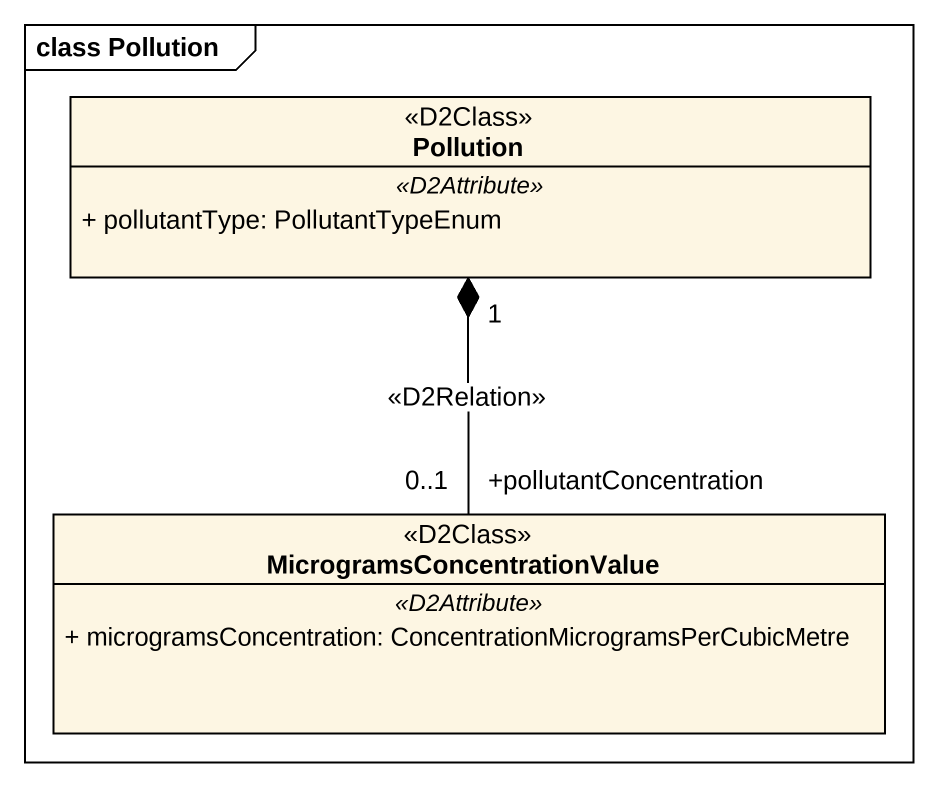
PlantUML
@startuml
mainframe class Pollution
hide circle
hide empty members
skinparam classAttributeIconSize 0
class Pollution <<D2Class>> {
  .. <<D2Attribute>> ..
  + pollutantType: PollutantTypeEnum
}
class MicrogramsConcentrationValue <<D2Class>> {
  .. <<D2Attribute>> ..
  + microgramsConcentration: ConcentrationMicrogramsPerCubicMetre
}
MicrogramsConcentrationValue "+pollutantConcentration\n0..1" -up-* "1" Pollution : <<D2Relation>>
@enduml
